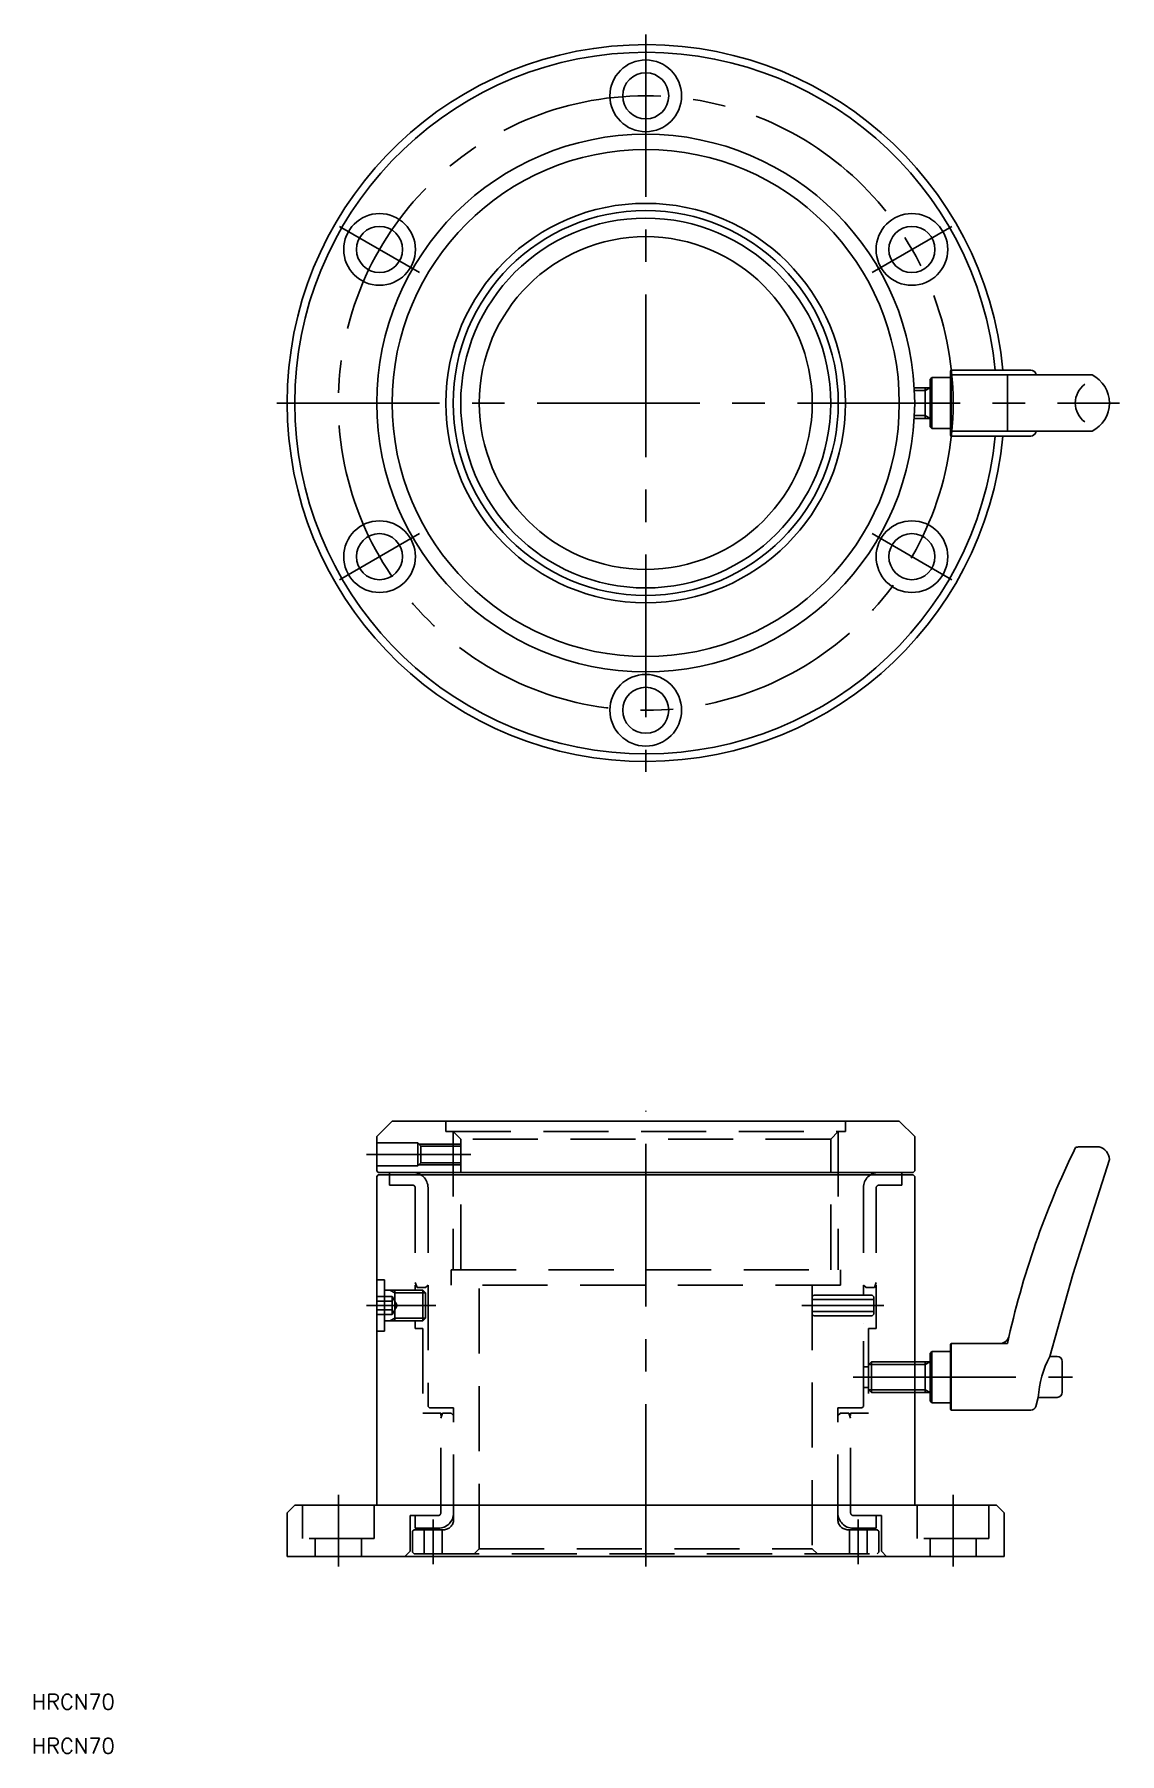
# Model space of a CAD drawing. Extents: x -119 to 93, y -39 to 297.
import ezdxf

# ---------------------------------------------------------------- set-up
doc = ezdxf.new("R2010")
doc.units = 0
doc.linetypes.add('CENTER', pattern=[50.8, 31.75, -6.35, 6.35, -6.35])
doc.linetypes.add('DASHED', pattern=[19.05, 12.7, -6.35])
doc.layers.get('0').update_dxf_attribs({"linetype": 'CONTINUOUS'})
doc.layers.add('CENTER', color=1, linetype='CENTER')
doc.styles.get("Standard").update_dxf_attribs({"font": 'txt.shx', "height": 3, "bigfont": 'bigfont.shx'})

msp = doc.modelspace()

# ---------------------------------------------------------------- linework, layer by layer
at = {"color": 7, "linetype": 'CONTINUOUS'}
for p, q in [((59.59, 231.69), (59.5, 231.49)), ((75.17, 231.69), (59.59, 231.69)), ((59.59, 218.81), (59.59, 231.69)), ((55.5, 229.88), (55.87, 230.25)), ((55.5, 228.25), (55.5, 229.88)), ((55.87, 220.25), (55.87, 230.25)), ((59.5, 230.25), (55.87, 230.25)), ((59.5, 230.25), (59.5, 231.49)), ((59.5, 220.25), (59.5, 230.25)), ((76.19, 230.75), (59.59, 230.75)), ((70.6, 219.74), (70.6, 230.75)), ((76.13, 230.96), (76.19, 230.75)), ((87.15, 230.75), (76.19, 230.75)), ((55.5, 228.25), (52.41, 228.25)), ((54.56, 222.25), (54.56, 228.25)), ((55.5, 225.25), (55.5, 228.25)), ((55.5, 225.25), (55.5, 222.25)), ((55.5, 222.25), (52.41, 222.25)), ((55.5, 220.62), (55.5, 222.25)), ((55.5, 220.62), (55.87, 220.25)), ((59.5, 220.25), (55.87, 220.25)), ((59.5, 219.01), (59.5, 220.25)), ((59.59, 218.81), (59.5, 219.01)), ((76.19, 219.74), (59.59, 219.74)), ((75.17, 218.81), (59.59, 218.81)), ((76.13, 219.53), (76.19, 219.74)), ((87.15, 219.74), (76.19, 219.74)), ((-49.5, 85), (-52.5, 82)), ((49.5, 85), (-49.5, 85)), ((49.5, 85), (52.5, 82)), ((-52.5, 82), (-52.5, 75.3)), ((52.5, 82), (52.5, 75.3)), ((83.39, 55.06), (90.5, 77.51)), ((84.64, 80), (88.49, 80)), ((-52.2, 75), (-52.5, 75.3)), ((-52.2, 74.5), (-52.5, 74.2)), ((-52.5, 74.2), (-52.5, 10)), ((-52.2, 75), (0, 75)), ((0, 74.5), (-52.2, 74.5)), ((-50, 75), (-50, 74.5)), ((0, 75), (52.2, 75)), ((0, 74.5), (52.2, 74.5)), ((50, 75), (50, 74.5)), ((52.5, 75.3), (52.2, 75)), ((52.2, 74.5), (52.5, 74.2)), ((52.5, 74.2), (52.5, 10)), ((78.88, 39.06), (83.39, 55.06)), ((42.5, 45.5), (42.5, 45.5)), ((59.59, 41.56), (59.5, 41.36)), ((59.5, 40), (59.5, 41.36)), ((59.59, 41.56), (70.6, 41.56)), ((59.59, 28.56), (59.59, 41.56)), ((55.5, 38), (52.5, 38)), ((54.56, 32), (54.56, 38)), ((55.5, 39.63), (55.87, 40)), ((55.5, 38), (55.5, 39.63)), ((55.5, 35), (55.5, 38)), ((55.87, 30), (55.87, 40)), ((59.5, 40), (55.87, 40)), ((59.5, 30), (59.5, 40)), ((80.3, 39.06), (78.88, 39.06)), ((81.3, 32.06), (81.3, 38.06)), ((55.5, 35), (55.5, 32)), ((55.5, 32), (52.5, 32)), ((55.5, 30.37), (55.5, 32)), ((55.5, 30.37), (55.87, 30)), ((76.13, 29.29), (76.63, 31.06)), ((76.63, 31.06), (80.3, 31.06)), ((59.5, 30), (55.87, 30)), ((59.5, 28.76), (59.5, 30)), ((59.59, 28.56), (59.5, 28.76)), ((75.17, 28.56), (59.59, 28.56)), ((-68.5, 10), (-70, 8.5)), ((-70, 8.5), (-70, 0)), ((0, 10), (-68.5, 10)), ((68.5, 10), (0, 10)), ((68.5, 10), (70, 8.5)), ((70, 0), (70, 8.5)), ((-70, 0), (70, 0))]:
    msp.add_line(p, q, dxfattribs=at)
at = {"color": 3, "linetype": 'CONTINUOUS'}
for p, q in [((54.56, 227.71), (52.44, 227.71)), ((55.5, 228.25), (54.56, 227.71)), ((54.56, 222.79), (52.44, 222.79)), ((55.5, 222.25), (54.56, 222.79)), ((54.56, 37.46), (52.5, 37.46)), ((55.5, 38), (54.56, 37.46)), ((54.56, 32.54), (52.5, 32.54)), ((55.5, 32), (54.56, 32.54))]:
    msp.add_line(p, q, dxfattribs=at)
at = {"color": 3, "linetype": 'DASHED'}
for p, q in [((-39, 85), (-39, 83)), ((39, 83), (39, 85)), ((-44.5, 80.75), (-52.5, 80.75)), ((-44.5, 76.25), (-44.5, 80.75)), ((-44.5, 80.75), (-43.87, 80.12)), ((-39, 83), (39, 83)), ((-39, 83), (39, 83)), ((-37.59, 83), (-37.59, 56)), ((-37.59, 83), (-36.11, 81.52)), ((36.11, 81.52), (-36.11, 81.52)), ((-36.11, 56), (-36.11, 81.52)), ((37.59, 83), (36.11, 81.52)), ((36.11, 56), (36.11, 81.52)), ((37.59, 83), (37.59, 56)), ((-44.25, 80.5), (-36.11, 80.5)), ((-43.87, 80.12), (-36.11, 80.12)), ((-43.87, 80.12), (-43.87, 76.88)), ((-52.5, 76.25), (-44.5, 76.25)), ((-50, 74.5), (-50, 72.5)), ((-44.5, 76.25), (-43.87, 76.88)), ((-44.25, 76.5), (-36.11, 76.5)), ((-43.87, 76.88), (-36.11, 76.88)), ((50, 74.5), (50, 72.5)), ((-50, 72.5), (-45.5, 72.5)), ((-45, 72), (-45, 52)), ((-42.5, 72), (-42.5, 29.31)), ((42.5, 72), (42.5, 51)), ((45, 72), (45, 44.5)), ((45.5, 72.5), (50, 72.5)), ((45.5, 72.5), (50, 72.5)), ((-51, 54), (-52.5, 54)), ((-51, 54), (-51, 44)), ((-38, 56), (38, 56)), ((-38, 53), (-38, 56)), ((38, 56), (38, 53)), ((-52.5, 50.73), (-49.5, 50.73)), ((-51, 52), (-43.54, 52)), ((-49.94, 52), (-49, 51.46)), ((-49.5, 50.73), (-48.5, 49)), ((-49.5, 50.73), (-49.5, 47.27)), ((-49, 52), (-49, 46)), ((-49, 52), (-49, 46)), ((-49, 51.46), (-43, 51.46)), ((-45, 53.5), (-44.64, 52.5)), ((-44.64, 52.5), (-43, 52.5)), ((-43.54, 52), (-43.54, 46)), ((-43.54, 52), (-43, 51.46)), ((-42.5, 53), (-43, 52.5)), ((-43, 51.46), (-43, 46.54)), ((38, 53), (-38, 53)), ((-32.5, 1.5), (-32.5, 53)), ((32.5, 53), (32.5, 1.5)), ((32.8, 51), (32.5, 50.7)), ((32.5, 50.7), (32.5, 47.3)), ((37.5, 51), (32.8, 51)), ((44.2, 51), (37.5, 51)), ((42.5, 53), (43, 52.5)), ((43, 52.5), (44.64, 52.5)), ((44.5, 50.7), (44.2, 51)), ((44.5, 50.7), (44.5, 47.3)), ((45, 53.5), (44.64, 52.5)), ((-52.5, 49.87), (-49.5, 49.87)), ((-52.5, 48.13), (-49.5, 48.13)), ((-52.5, 47.27), (-49.5, 47.27)), ((-48.5, 49), (-49.5, 47.27)), ((44.5, 50.2), (32.5, 50.2)), ((44.5, 47.8), (32.5, 47.8)), ((32.5, 47.3), (32.8, 47)), ((44.5, 47.3), (44.2, 47)), ((-51, 44), (-52.5, 44)), ((-51, 46), (-43.54, 46)), ((-49.94, 46), (-49, 46.54)), ((-49, 46.54), (-43, 46.54)), ((-45, 46), (-45, 44.5)), ((-45, 44.5), (-43.5, 44.5)), ((-43.54, 46), (-43, 46.54)), ((-43.5, 44.5), (-43.5, 28)), ((37.5, 47), (32.8, 47)), ((44.2, 47), (37.5, 47)), ((42.5, 29.31), (42.5, 47)), ((43.5, 44.5), (43.5, 28)), ((45, 44.5), (43.5, 44.5)), ((44.04, 38), (43.5, 37.46)), ((43.5, 37.46), (52.5, 37.46)), ((44.04, 32), (44.04, 38)), ((52.5, 38), (44.04, 38)), ((43.5, 32.54), (52.5, 32.54)), ((44.04, 32), (43.5, 32.54)), ((52.5, 32), (44.04, 32)), ((-43.5, 28), (-40, 28)), ((-42.2, 29.01), (-42.5, 29.31)), ((-42.2, 29.01), (-37.5, 29.01)), ((-40, 8.5), (-40, 28)), ((-40, 27), (-39.64, 28)), ((-39.64, 28), (-38, 28)), ((-37.5, 27.5), (-38, 28)), ((-37.5, 7.2), (-37.5, 29.01)), ((37.5, 7.2), (37.5, 29.01)), ((37.5, 29.01), (42.2, 29.01)), ((37.5, 27.5), (38, 28)), ((38, 28), (39.64, 28)), ((40, 27), (39.64, 28)), ((40, 8.5), (40, 28)), ((40, 28), (43.5, 28)), ((42.5, 29.31), (42.2, 29.01)), ((-67, 10), (-67, 3.5)), ((-53, 10), (-53, 3.5)), ((-46, 8), (-46, 1)), ((-46, 8), (-40.5, 8)), ((-45, 5.5), (-45, 8)), ((40.5, 8), (46, 8)), ((45, 5.5), (45, 8)), ((46, 8), (46, 1)), ((53, 10), (53, 3.5)), ((67, 10), (67, 3.5)), ((-53, 3.5), (-67, 3.5)), ((-64.5, 3.5), (-64.5, 0)), ((-55.5, 3.5), (-55.5, 0)), ((-45.2, 5.2), (-45.5, 4.9)), ((-45.5, 4.9), (-45.5, 0.8)), ((-39.5, 5.2), (-45.2, 5.2)), ((-45, 5.5), (-40.5, 5.5)), ((-43.25, 0.5), (-43.25, 5.2)), ((-39.75, 5.2), (-39.75, 0.5)), ((45.2, 5.2), (39.5, 5.2)), ((39.75, 0.5), (39.75, 5.2)), ((40.5, 5.5), (45, 5.5)), ((43.25, 5.2), (43.25, 0.5)), ((45.2, 5.2), (45.5, 4.9)), ((45.5, 0.8), (45.5, 4.9)), ((67, 3.5), (53, 3.5)), ((55.5, 3.5), (55.5, 0)), ((64.5, 3.5), (64.5, 0)), ((-47, 0), (-46, 1)), ((-45.5, 0.8), (-45.2, 0.5)), ((-45.2, 0.5), (45.2, 0.5)), ((-33.5, 0.5), (-32.5, 1.5)), ((-32.5, 1.5), (32.5, 1.5)), ((33.5, 0.5), (32.5, 1.5)), ((45.5, 0.8), (45.2, 0.5)), ((47, 0), (46, 1))]:
    msp.add_line(p, q, dxfattribs=at)
msp.add_lwpolyline([(43.5, 33), (43.5, 37), (42.5, 37), (42.5, 33)], close=True, dxfattribs=at)
at = {"color": 7, "linetype": 'CONTINUOUS'}
for centre, radius in [((0, 285.25), 7), ((0, 285.25), 4.5), ((0, 225.25), 52.5), ((0, 225.25), 49.5), ((-51.96, 255.25), 7), ((0, 225.25), 39), ((0, 225.25), 37.59), ((51.96, 255.25), 7), ((-51.96, 255.25), 4.5), ((51.96, 255.25), 4.5), ((0, 225.25), 32.5), ((-51.96, 195.25), 7), ((51.96, 195.25), 7), ((-51.96, 195.25), 4.5), ((51.96, 195.25), 4.5), ((0, 165.25), 7), ((0, 165.25), 4.5)]:
    msp.add_circle(centre, radius, dxfattribs=at)
at = {"color": 3, "linetype": 'CONTINUOUS'}
msp.add_circle((0, 225.25), 36.11, dxfattribs=at)
at = {"color": 7, "linetype": 'CONTINUOUS'}
for centre, radius, start, end in [((0, 225.25), 70, 5.2815, 354.7185), ((0, 225.25), 68.5, 5.3975, 354.6025), ((75.17, 230.69), 1, 15.7247, 90), ((88.45, 225.25), 4.6, 126.9899, 233.0101), ((84.3, 225.25), 6.2, 297.3186, 62.6814), ((75.17, 219.81), 1, 270, 344.2753), ((237.93, 4.91), 171.3, 154.0543, 167.6457), ((85.45, 74.06), 6, 97.7241, 104.983), ((87.92, 77.48), 2.58, 0.7205, 77.3683), ((69.01, 43.56), 2, 270, 340.621), ((96.31, 29.83), 19.72, 152.1114, 176.4391), ((80.3, 38.06), 1, 0, 90), ((80.3, 32.06), 1, 270, 0), ((75.17, 29.56), 1, 270, 344.2753)]:
    msp.add_arc(centre, radius, start, end, dxfattribs=at)
at = {"color": 3, "linetype": 'DASHED'}
for centre, radius, start, end in [((-45.5, 72), 3, 0, 90), ((45.5, 72), 3, 90, 180), ((-45.5, 72), 0.5, 0, 90), ((45.5, 72), 0.5, 90, 180), ((-40.5, 8.5), 3, 270, 0), ((-40.5, 8.5), 0.5, 270, 0), ((-39.5, 7.2), 2, 270, 0), ((40.5, 8.5), 3, 180, 270), ((39.5, 7.2), 2, 180, 270), ((40.5, 8.5), 0.5, 180, 270)]:
    msp.add_arc(centre, radius, start, end, dxfattribs=at)
at = {"layer": 'CENTER', "color": 1, "linetype": 'CENTER'}
for p, q in [((0, 297.25), (0, 153.25)), ((-44.17, 250.75), (-59.76, 259.75)), ((59.76, 259.75), (44.17, 250.75)), ((-72, 225.25), (92.5, 225.25)), ((-59.76, 190.75), (-44.17, 199.75)), ((59.76, 190.75), (44.17, 199.75)), ((0, -2), (0, 87)), ((-54.5, 78.5), (-34.11, 78.5)), ((-54.5, 49), (-41, 49)), ((30.5, 49), (46.5, 49)), ((40.5, 35), (83.3, 35)), ((-60, 12), (-60, -2)), ((60, 12), (60, -2)), ((-41.5, 7.2), (-41.5, -1.5)), ((41.5, 7.2), (41.5, -1.5))]:
    msp.add_line(p, q, dxfattribs=at)
msp.add_circle((0, 225.25), 60, dxfattribs=at)

# ---------------------------------------------------------------- texts
at = {"color": 7, "linetype": 'CONTINUOUS'}
for p in [(-119.85, -29.88), (-119.85, -38.51)]:
    msp.add_text('HRCN70', height=3, dxfattribs=at).set_placement(p)

doc.saveas('drawing.dxf')
